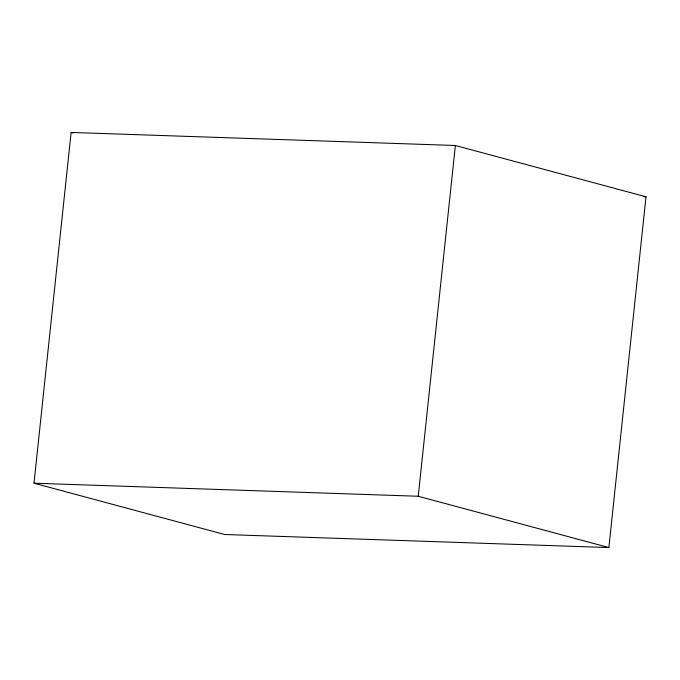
<?xml version="1.0" encoding="UTF-8"?>
<svg xmlns="http://www.w3.org/2000/svg" width="680" height="680" viewBox="0 0 680 680"><rect width="100%" height="100%" fill="white"/><g stroke="black" fill="none" stroke-linecap="round" stroke-linejoin="round"><path stroke-width="1.02" d="M34 483.208L71.12 132.439L455.362 145.494L646 196.792L608.88 547.562L224.638 534.505L34 483.208L418.243 496.256L608.88 547.562M418.243 496.256L455.362 145.494M643.875 196.715L646 196.792M71.12 132.439L73.177 132.991"/></g></svg>
